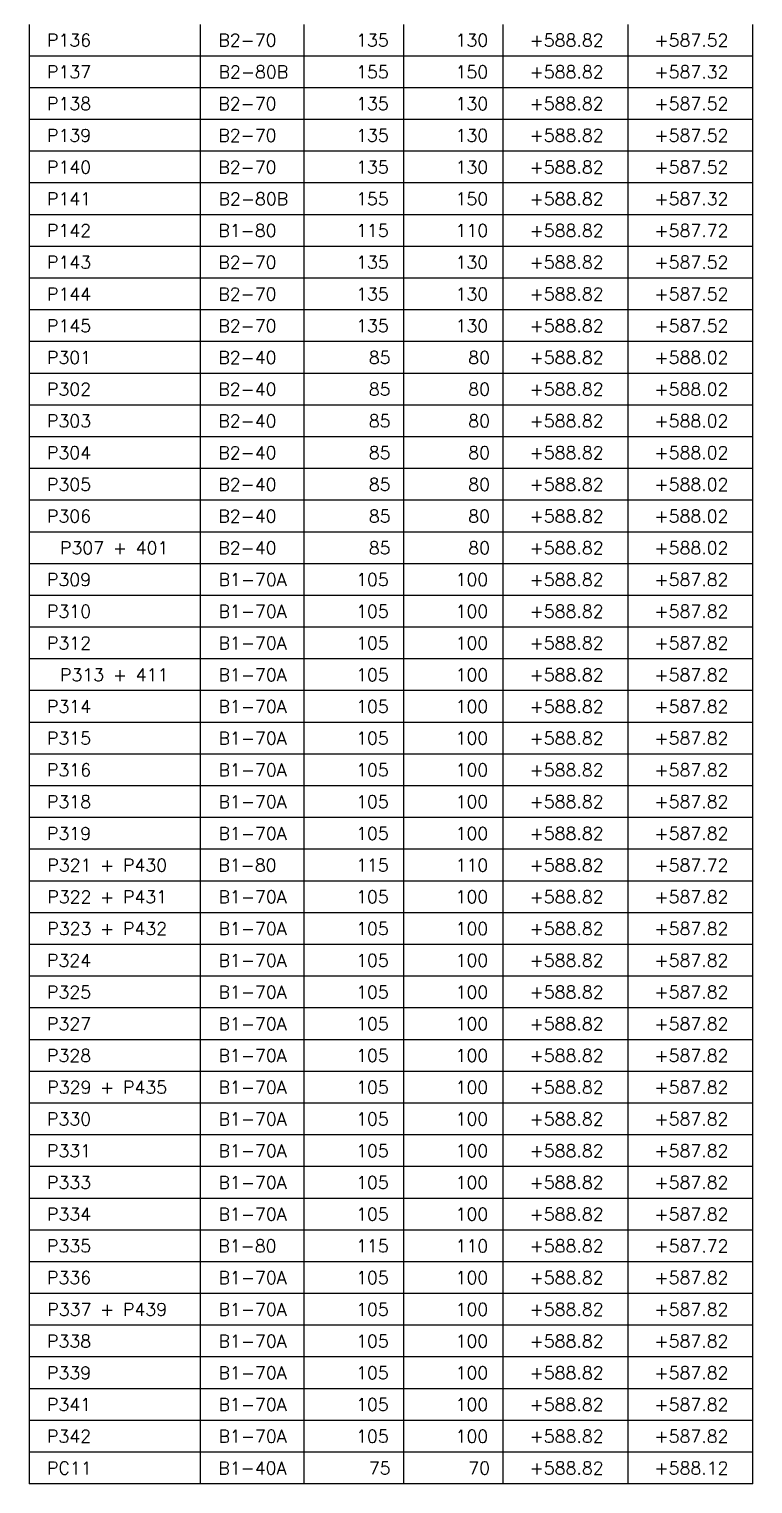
# Model space of a CAD drawing. Extents: x -9640 to 1528, y -572 to 5735.
# Drawn here: x -3200 to -2345, y 2207 to 3926 of the extents above; entities that cross this region are included whole.
import ezdxf

# ---------------------------------------------------------------- set-up
doc = ezdxf.new("R2010")
doc.units = 0
doc.header["$LTSCALE"] = 100
doc.header["$MEASUREMENT"] = 0
doc.layers.add('228', color=7, linetype='CONTINUOUS')
doc.layers.add('7', color=2, linetype='CONTINUOUS')
doc.styles.get("Standard").update_dxf_attribs({"font": 'ROMANS.SHX'})

msp = doc.modelspace()

# ---------------------------------------------------------------- linework, layer by layer
at = {"layer": '7', "color": 2}
for p, q in [((-3200.485771, 3931.879149), (-3200.485771, 3894.379149)), ((-2997.985771, 3894.379149), (-2997.985771, 3931.879149)), ((-2875.485771, 3894.379149), (-2875.485771, 3931.879149)), ((-2757.985771, 3894.379149), (-2757.985771, 3931.879149)), ((-2640.485771, 3894.379149), (-2640.485771, 3931.879149)), ((-2492.985771, 3894.379149), (-2492.985771, 3931.879149)), ((-2345.485771, 3894.379149), (-2345.485771, 3931.879149)), ((-2997.985771, 3894.379149), (-3200.485771, 3894.379149)), ((-3200.485771, 3894.379149), (-3200.485771, 3856.879149)), ((-2875.485771, 3894.379149), (-2997.985771, 3894.379149)), ((-2997.985771, 3856.879149), (-2997.985771, 3894.379149)), ((-2757.985771, 3894.379149), (-2875.485771, 3894.379149)), ((-2875.485771, 3856.879149), (-2875.485771, 3894.379149)), ((-2640.485771, 3894.379149), (-2757.985771, 3894.379149)), ((-2757.985771, 3856.879149), (-2757.985771, 3894.379149)), ((-2492.985771, 3894.379149), (-2640.485771, 3894.379149)), ((-2640.485771, 3856.879149), (-2640.485771, 3894.379149)), ((-2345.485771, 3894.379149), (-2492.985771, 3894.379149)), ((-2492.985771, 3856.879149), (-2492.985771, 3894.379149)), ((-2345.485771, 3856.879149), (-2345.485771, 3894.379149)), ((-2997.985771, 3856.879149), (-3200.485771, 3856.879149)), ((-3200.485771, 3856.879149), (-3200.485771, 3819.379149)), ((-2875.485771, 3856.879149), (-2997.985771, 3856.879149)), ((-2997.985771, 3819.379149), (-2997.985771, 3856.879149)), ((-2757.985771, 3856.879149), (-2875.485771, 3856.879149)), ((-2875.485771, 3819.379149), (-2875.485771, 3856.879149)), ((-2640.485771, 3856.879149), (-2757.985771, 3856.879149)), ((-2757.985771, 3819.379149), (-2757.985771, 3856.879149)), ((-2492.985771, 3856.879149), (-2640.485771, 3856.879149)), ((-2640.485771, 3819.379149), (-2640.485771, 3856.879149)), ((-2345.485771, 3856.879149), (-2492.985771, 3856.879149)), ((-2492.985771, 3819.379149), (-2492.985771, 3856.879149)), ((-2345.485771, 3819.379149), (-2345.485771, 3856.879149)), ((-2997.985771, 3819.379149), (-3200.485771, 3819.379149)), ((-3200.485771, 3819.379149), (-3200.485771, 3781.879149)), ((-2875.485771, 3819.379149), (-2997.985771, 3819.379149)), ((-2997.985771, 3781.879149), (-2997.985771, 3819.379149)), ((-2757.985771, 3819.379149), (-2875.485771, 3819.379149)), ((-2875.485771, 3781.879149), (-2875.485771, 3819.379149)), ((-2640.485771, 3819.379149), (-2757.985771, 3819.379149)), ((-2757.985771, 3781.879149), (-2757.985771, 3819.379149)), ((-2492.985771, 3819.379149), (-2640.485771, 3819.379149)), ((-2640.485771, 3781.879149), (-2640.485771, 3819.379149)), ((-2345.485771, 3819.379149), (-2492.985771, 3819.379149)), ((-2492.985771, 3781.879149), (-2492.985771, 3819.379149)), ((-2345.485771, 3781.879149), (-2345.485771, 3819.379149)), ((-2997.985771, 3781.879149), (-3200.485771, 3781.879149)), ((-3200.485771, 3781.879149), (-3200.485771, 3744.379149)), ((-2875.485771, 3781.879149), (-2997.985771, 3781.879149)), ((-2997.985771, 3744.379149), (-2997.985771, 3781.879149)), ((-2757.985771, 3781.879149), (-2875.485771, 3781.879149)), ((-2875.485771, 3744.379149), (-2875.485771, 3781.879149)), ((-2640.485771, 3781.879149), (-2757.985771, 3781.879149)), ((-2757.985771, 3744.379149), (-2757.985771, 3781.879149)), ((-2492.985771, 3781.879149), (-2640.485771, 3781.879149)), ((-2640.485771, 3744.379149), (-2640.485771, 3781.879149)), ((-2345.485771, 3781.879149), (-2492.985771, 3781.879149)), ((-2492.985771, 3744.379149), (-2492.985771, 3781.879149)), ((-2345.485771, 3744.379149), (-2345.485771, 3781.879149)), ((-2997.985771, 3744.379149), (-3200.485771, 3744.379149)), ((-3200.485771, 3744.379149), (-3200.485771, 3706.879149)), ((-2875.485771, 3744.379149), (-2997.985771, 3744.379149)), ((-2997.985771, 3706.879149), (-2997.985771, 3744.379149)), ((-2757.985771, 3744.379149), (-2875.485771, 3744.379149)), ((-2875.485771, 3706.879149), (-2875.485771, 3744.379149)), ((-2640.485771, 3744.379149), (-2757.985771, 3744.379149)), ((-2757.985771, 3706.879149), (-2757.985771, 3744.379149)), ((-2492.985771, 3744.379149), (-2640.485771, 3744.379149)), ((-2640.485771, 3706.879149), (-2640.485771, 3744.379149)), ((-2345.485771, 3744.379149), (-2492.985771, 3744.379149)), ((-2492.985771, 3706.879149), (-2492.985771, 3744.379149)), ((-2345.485771, 3706.879149), (-2345.485771, 3744.379149)), ((-2997.985771, 3706.879149), (-3200.485771, 3706.879149)), ((-3200.485771, 3706.879149), (-3200.485771, 3669.379149)), ((-2875.485771, 3706.879149), (-2997.985771, 3706.879149)), ((-2997.985771, 3669.379149), (-2997.985771, 3706.879149)), ((-2757.985771, 3706.879149), (-2875.485771, 3706.879149)), ((-2875.485771, 3669.379149), (-2875.485771, 3706.879149)), ((-2640.485771, 3706.879149), (-2757.985771, 3706.879149)), ((-2757.985771, 3669.379149), (-2757.985771, 3706.879149)), ((-2492.985771, 3706.879149), (-2640.485771, 3706.879149)), ((-2640.485771, 3669.379149), (-2640.485771, 3706.879149)), ((-2345.485771, 3706.879149), (-2492.985771, 3706.879149)), ((-2492.985771, 3669.379149), (-2492.985771, 3706.879149)), ((-2345.485771, 3669.379149), (-2345.485771, 3706.879149)), ((-2997.985771, 3669.379149), (-3200.485771, 3669.379149)), ((-3200.485771, 3669.379149), (-3200.485771, 3631.879149)), ((-2875.485771, 3669.379149), (-2997.985771, 3669.379149)), ((-2997.985771, 3631.879149), (-2997.985771, 3669.379149)), ((-2757.985771, 3669.379149), (-2875.485771, 3669.379149)), ((-2875.485771, 3631.879149), (-2875.485771, 3669.379149)), ((-2640.485771, 3669.379149), (-2757.985771, 3669.379149)), ((-2757.985771, 3631.879149), (-2757.985771, 3669.379149)), ((-2492.985771, 3669.379149), (-2640.485771, 3669.379149)), ((-2640.485771, 3631.879149), (-2640.485771, 3669.379149)), ((-2345.485771, 3669.379149), (-2492.985771, 3669.379149)), ((-2492.985771, 3631.879149), (-2492.985771, 3669.379149)), ((-2345.485771, 3631.879149), (-2345.485771, 3669.379149)), ((-2997.985771, 3631.879149), (-3200.485771, 3631.879149)), ((-3200.485771, 3631.879149), (-3200.485771, 3594.379149)), ((-2875.485771, 3631.879149), (-2997.985771, 3631.879149)), ((-2997.985771, 3594.379149), (-2997.985771, 3631.879149)), ((-2757.985771, 3631.879149), (-2875.485771, 3631.879149)), ((-2875.485771, 3594.379149), (-2875.485771, 3631.879149)), ((-2640.485771, 3631.879149), (-2757.985771, 3631.879149)), ((-2757.985771, 3594.379149), (-2757.985771, 3631.879149)), ((-2492.985771, 3631.879149), (-2640.485771, 3631.879149)), ((-2640.485771, 3594.379149), (-2640.485771, 3631.879149)), ((-2345.485771, 3631.879149), (-2492.985771, 3631.879149)), ((-2492.985771, 3594.379149), (-2492.985771, 3631.879149)), ((-2345.485771, 3594.379149), (-2345.485771, 3631.879149)), ((-2997.985771, 3594.379149), (-3200.485771, 3594.379149)), ((-3200.485771, 3594.379149), (-3200.485771, 3556.879149)), ((-2875.485771, 3594.379149), (-2997.985771, 3594.379149)), ((-2997.985771, 3556.879149), (-2997.985771, 3594.379149)), ((-2757.985771, 3594.379149), (-2875.485771, 3594.379149)), ((-2875.485771, 3556.879149), (-2875.485771, 3594.379149)), ((-2640.485771, 3594.379149), (-2757.985771, 3594.379149)), ((-2757.985771, 3556.879149), (-2757.985771, 3594.379149)), ((-2492.985771, 3594.379149), (-2640.485771, 3594.379149)), ((-2640.485771, 3556.879149), (-2640.485771, 3594.379149)), ((-2345.485771, 3594.379149), (-2492.985771, 3594.379149)), ((-2492.985771, 3556.879149), (-2492.985771, 3594.379149)), ((-2345.485771, 3556.879149), (-2345.485771, 3594.379149)), ((-2997.985771, 3556.879149), (-3200.485771, 3556.879149)), ((-3200.485771, 3556.879149), (-3200.485771, 3519.379149)), ((-2875.485771, 3556.879149), (-2997.985771, 3556.879149)), ((-2997.985771, 3519.379149), (-2997.985771, 3556.879149)), ((-2757.985771, 3556.879149), (-2875.485771, 3556.879149)), ((-2875.485771, 3519.379149), (-2875.485771, 3556.879149)), ((-2640.485771, 3556.879149), (-2757.985771, 3556.879149)), ((-2757.985771, 3519.379149), (-2757.985771, 3556.879149)), ((-2492.985771, 3556.879149), (-2640.485771, 3556.879149)), ((-2640.485771, 3519.379149), (-2640.485771, 3556.879149)), ((-2345.485771, 3556.879149), (-2492.985771, 3556.879149)), ((-2492.985771, 3519.379149), (-2492.985771, 3556.879149)), ((-2345.485771, 3519.379149), (-2345.485771, 3556.879149)), ((-2997.985771, 3519.379149), (-3200.485771, 3519.379149)), ((-3200.485771, 3519.379149), (-3200.485771, 3481.879149)), ((-2875.485771, 3519.379149), (-2997.985771, 3519.379149)), ((-2997.985771, 3481.879149), (-2997.985771, 3519.379149)), ((-2757.985771, 3519.379149), (-2875.485771, 3519.379149)), ((-2875.485771, 3481.879149), (-2875.485771, 3519.379149)), ((-2640.485771, 3519.379149), (-2757.985771, 3519.379149)), ((-2757.985771, 3481.879149), (-2757.985771, 3519.379149)), ((-2492.985771, 3519.379149), (-2640.485771, 3519.379149)), ((-2640.485771, 3481.879149), (-2640.485771, 3519.379149)), ((-2345.485771, 3519.379149), (-2492.985771, 3519.379149)), ((-2492.985771, 3481.879149), (-2492.985771, 3519.379149)), ((-2345.485771, 3481.879149), (-2345.485771, 3519.379149)), ((-2997.985771, 3481.879149), (-3200.485771, 3481.879149)), ((-3200.485771, 3481.879149), (-3200.485771, 3444.379149)), ((-2875.485771, 3481.879149), (-2997.985771, 3481.879149)), ((-2997.985771, 3444.379149), (-2997.985771, 3481.879149)), ((-2757.985771, 3481.879149), (-2875.485771, 3481.879149)), ((-2875.485771, 3444.379149), (-2875.485771, 3481.879149)), ((-2640.485771, 3481.879149), (-2757.985771, 3481.879149)), ((-2757.985771, 3444.379149), (-2757.985771, 3481.879149)), ((-2492.985771, 3481.879149), (-2640.485771, 3481.879149)), ((-2640.485771, 3444.379149), (-2640.485771, 3481.879149)), ((-2345.485771, 3481.879149), (-2492.985771, 3481.879149)), ((-2492.985771, 3444.379149), (-2492.985771, 3481.879149)), ((-2345.485771, 3444.379149), (-2345.485771, 3481.879149)), ((-2997.985771, 3444.379149), (-3200.485771, 3444.379149)), ((-3200.485771, 3444.379149), (-3200.485771, 3406.879149)), ((-2875.485771, 3444.379149), (-2997.985771, 3444.379149)), ((-2997.985771, 3406.879149), (-2997.985771, 3444.379149)), ((-2757.985771, 3444.379149), (-2875.485771, 3444.379149)), ((-2875.485771, 3406.879149), (-2875.485771, 3444.379149)), ((-2640.485771, 3444.379149), (-2757.985771, 3444.379149)), ((-2757.985771, 3406.879149), (-2757.985771, 3444.379149)), ((-2492.985771, 3444.379149), (-2640.485771, 3444.379149)), ((-2640.485771, 3406.879149), (-2640.485771, 3444.379149)), ((-2345.485771, 3444.379149), (-2492.985771, 3444.379149)), ((-2492.985771, 3406.879149), (-2492.985771, 3444.379149)), ((-2345.485771, 3406.879149), (-2345.485771, 3444.379149)), ((-2997.985771, 3406.879149), (-3200.485771, 3406.879149)), ((-3200.485771, 3406.879149), (-3200.485771, 3369.379149)), ((-2875.485771, 3406.879149), (-2997.985771, 3406.879149)), ((-2997.985771, 3369.379149), (-2997.985771, 3406.879149)), ((-2757.985771, 3406.879149), (-2875.485771, 3406.879149)), ((-2875.485771, 3369.379149), (-2875.485771, 3406.879149)), ((-2640.485771, 3406.879149), (-2757.985771, 3406.879149)), ((-2757.985771, 3369.379149), (-2757.985771, 3406.879149)), ((-2492.985771, 3406.879149), (-2640.485771, 3406.879149)), ((-2640.485771, 3369.379149), (-2640.485771, 3406.879149)), ((-2345.485771, 3406.879149), (-2492.985771, 3406.879149)), ((-2492.985771, 3369.379149), (-2492.985771, 3406.879149)), ((-2345.485771, 3369.379149), (-2345.485771, 3406.879149)), ((-2997.985771, 3369.379149), (-3200.485771, 3369.379149)), ((-3200.485771, 3369.379149), (-3200.485771, 3331.879149)), ((-2875.485771, 3369.379149), (-2997.985771, 3369.379149)), ((-2997.985771, 3331.879149), (-2997.985771, 3369.379149)), ((-2757.985771, 3369.379149), (-2875.485771, 3369.379149)), ((-2875.485771, 3331.879149), (-2875.485771, 3369.379149)), ((-2640.485771, 3369.379149), (-2757.985771, 3369.379149)), ((-2757.985771, 3331.879149), (-2757.985771, 3369.379149)), ((-2492.985771, 3369.379149), (-2640.485771, 3369.379149)), ((-2640.485771, 3331.879149), (-2640.485771, 3369.379149)), ((-2345.485771, 3369.379149), (-2492.985771, 3369.379149)), ((-2492.985771, 3331.879149), (-2492.985771, 3369.379149)), ((-2345.485771, 3331.879149), (-2345.485771, 3369.379149)), ((-2997.985771, 3331.879149), (-3200.485771, 3331.879149)), ((-3200.485771, 3331.879149), (-3200.485771, 3294.379149)), ((-2875.485771, 3331.879149), (-2997.985771, 3331.879149)), ((-2997.985771, 3294.379149), (-2997.985771, 3331.879149)), ((-2757.985771, 3331.879149), (-2875.485771, 3331.879149)), ((-2875.485771, 3294.379149), (-2875.485771, 3331.879149)), ((-2640.485771, 3331.879149), (-2757.985771, 3331.879149)), ((-2757.985771, 3294.379149), (-2757.985771, 3331.879149)), ((-2492.985771, 3331.879149), (-2640.485771, 3331.879149)), ((-2640.485771, 3294.379149), (-2640.485771, 3331.879149)), ((-2345.485771, 3331.879149), (-2492.985771, 3331.879149)), ((-2492.985771, 3294.379149), (-2492.985771, 3331.879149)), ((-2345.485771, 3294.379149), (-2345.485771, 3331.879149)), ((-2997.985771, 3294.379149), (-3200.485771, 3294.379149)), ((-3200.485771, 3294.379149), (-3200.485771, 3256.879149)), ((-2875.485771, 3294.379149), (-2997.985771, 3294.379149)), ((-2997.985771, 3256.879149), (-2997.985771, 3294.379149)), ((-2757.985771, 3294.379149), (-2875.485771, 3294.379149)), ((-2875.485771, 3256.879149), (-2875.485771, 3294.379149)), ((-2640.485771, 3294.379149), (-2757.985771, 3294.379149)), ((-2757.985771, 3256.879149), (-2757.985771, 3294.379149)), ((-2492.985771, 3294.379149), (-2640.485771, 3294.379149)), ((-2640.485771, 3256.879149), (-2640.485771, 3294.379149)), ((-2345.485771, 3294.379149), (-2492.985771, 3294.379149)), ((-2492.985771, 3256.879149), (-2492.985771, 3294.379149)), ((-2345.485771, 3256.879149), (-2345.485771, 3294.379149)), ((-2997.985771, 3256.879149), (-3200.485771, 3256.879149)), ((-3200.485771, 3256.879149), (-3200.485771, 3219.379149)), ((-2875.485771, 3256.879149), (-2997.985771, 3256.879149)), ((-2997.985771, 3219.379149), (-2997.985771, 3256.879149)), ((-2757.985771, 3256.879149), (-2875.485771, 3256.879149)), ((-2875.485771, 3219.379149), (-2875.485771, 3256.879149)), ((-2640.485771, 3256.879149), (-2757.985771, 3256.879149)), ((-2757.985771, 3219.379149), (-2757.985771, 3256.879149)), ((-2492.985771, 3256.879149), (-2640.485771, 3256.879149)), ((-2640.485771, 3219.379149), (-2640.485771, 3256.879149)), ((-2345.485771, 3256.879149), (-2492.985771, 3256.879149)), ((-2492.985771, 3219.379149), (-2492.985771, 3256.879149)), ((-2345.485771, 3219.379149), (-2345.485771, 3256.879149)), ((-2997.985771, 3219.379149), (-3200.485771, 3219.379149)), ((-3200.485771, 3219.379149), (-3200.485771, 3181.879149)), ((-2875.485771, 3219.379149), (-2997.985771, 3219.379149)), ((-2997.985771, 3181.879149), (-2997.985771, 3219.379149)), ((-2757.985771, 3219.379149), (-2875.485771, 3219.379149)), ((-2875.485771, 3181.879149), (-2875.485771, 3219.379149)), ((-2640.485771, 3219.379149), (-2757.985771, 3219.379149)), ((-2757.985771, 3181.879149), (-2757.985771, 3219.379149)), ((-2492.985771, 3219.379149), (-2640.485771, 3219.379149)), ((-2640.485771, 3181.879149), (-2640.485771, 3219.379149)), ((-2345.485771, 3219.379149), (-2492.985771, 3219.379149)), ((-2492.985771, 3181.879149), (-2492.985771, 3219.379149)), ((-2345.485771, 3181.879149), (-2345.485771, 3219.379149)), ((-2997.985771, 3181.879149), (-3200.485771, 3181.879149)), ((-3200.485771, 3181.879149), (-3200.485771, 3144.379149)), ((-2875.485771, 3181.879149), (-2997.985771, 3181.879149)), ((-2997.985771, 3144.379149), (-2997.985771, 3181.879149)), ((-2757.985771, 3181.879149), (-2875.485771, 3181.879149)), ((-2875.485771, 3144.379149), (-2875.485771, 3181.879149)), ((-2640.485771, 3181.879149), (-2757.985771, 3181.879149)), ((-2757.985771, 3144.379149), (-2757.985771, 3181.879149)), ((-2492.985771, 3181.879149), (-2640.485771, 3181.879149)), ((-2640.485771, 3144.379149), (-2640.485771, 3181.879149)), ((-2345.485771, 3181.879149), (-2492.985771, 3181.879149)), ((-2492.985771, 3144.379149), (-2492.985771, 3181.879149)), ((-2345.485771, 3144.379149), (-2345.485771, 3181.879149)), ((-2997.985771, 3144.379149), (-3200.485771, 3144.379149)), ((-3200.485771, 3144.379149), (-3200.485771, 3106.879149)), ((-2875.485771, 3144.379149), (-2997.985771, 3144.379149)), ((-2997.985771, 3106.879149), (-2997.985771, 3144.379149)), ((-2757.985771, 3144.379149), (-2875.485771, 3144.379149)), ((-2875.485771, 3106.879149), (-2875.485771, 3144.379149)), ((-2640.485771, 3144.379149), (-2757.985771, 3144.379149)), ((-2757.985771, 3106.879149), (-2757.985771, 3144.379149)), ((-2492.985771, 3144.379149), (-2640.485771, 3144.379149)), ((-2640.485771, 3106.879149), (-2640.485771, 3144.379149)), ((-2345.485771, 3144.379149), (-2492.985771, 3144.379149)), ((-2492.985771, 3106.879149), (-2492.985771, 3144.379149)), ((-2345.485771, 3106.879149), (-2345.485771, 3144.379149)), ((-2997.985771, 3106.879149), (-3200.485771, 3106.879149)), ((-3200.485771, 3106.879149), (-3200.485771, 3069.379149)), ((-2875.485771, 3106.879149), (-2997.985771, 3106.879149)), ((-2997.985771, 3069.379149), (-2997.985771, 3106.879149)), ((-2757.985771, 3106.879149), (-2875.485771, 3106.879149)), ((-2875.485771, 3069.379149), (-2875.485771, 3106.879149)), ((-2640.485771, 3106.879149), (-2757.985771, 3106.879149)), ((-2757.985771, 3069.379149), (-2757.985771, 3106.879149)), ((-2492.985771, 3106.879149), (-2640.485771, 3106.879149)), ((-2640.485771, 3069.379149), (-2640.485771, 3106.879149)), ((-2345.485771, 3106.879149), (-2492.985771, 3106.879149)), ((-2492.985771, 3069.379149), (-2492.985771, 3106.879149)), ((-2345.485771, 3069.379149), (-2345.485771, 3106.879149)), ((-2997.985771, 3069.379149), (-3200.485771, 3069.379149)), ((-3200.485771, 3069.379149), (-3200.485771, 3031.879149)), ((-2875.485771, 3069.379149), (-2997.985771, 3069.379149)), ((-2997.985771, 3031.879149), (-2997.985771, 3069.379149)), ((-2757.985771, 3069.379149), (-2875.485771, 3069.379149)), ((-2875.485771, 3031.879149), (-2875.485771, 3069.379149)), ((-2640.485771, 3069.379149), (-2757.985771, 3069.379149)), ((-2757.985771, 3031.879149), (-2757.985771, 3069.379149)), ((-2492.985771, 3069.379149), (-2640.485771, 3069.379149)), ((-2640.485771, 3031.879149), (-2640.485771, 3069.379149)), ((-2345.485771, 3069.379149), (-2492.985771, 3069.379149)), ((-2492.985771, 3031.879149), (-2492.985771, 3069.379149)), ((-2345.485771, 3031.879149), (-2345.485771, 3069.379149)), ((-2997.985771, 3031.879149), (-3200.485771, 3031.879149)), ((-3200.485771, 3031.879149), (-3200.485771, 2994.379149)), ((-2875.485771, 3031.879149), (-2997.985771, 3031.879149)), ((-2997.985771, 2994.379149), (-2997.985771, 3031.879149)), ((-2757.985771, 3031.879149), (-2875.485771, 3031.879149)), ((-2875.485771, 2994.379149), (-2875.485771, 3031.879149)), ((-2640.485771, 3031.879149), (-2757.985771, 3031.879149)), ((-2757.985771, 2994.379149), (-2757.985771, 3031.879149)), ((-2492.985771, 3031.879149), (-2640.485771, 3031.879149)), ((-2640.485771, 2994.379149), (-2640.485771, 3031.879149)), ((-2345.485771, 3031.879149), (-2492.985771, 3031.879149)), ((-2492.985771, 2994.379149), (-2492.985771, 3031.879149)), ((-2345.485771, 2994.379149), (-2345.485771, 3031.879149)), ((-2997.985771, 2994.379149), (-3200.485771, 2994.379149)), ((-3200.485771, 2994.379149), (-3200.485771, 2956.879149)), ((-2875.485771, 2994.379149), (-2997.985771, 2994.379149)), ((-2997.985771, 2956.879149), (-2997.985771, 2994.379149)), ((-2757.985771, 2994.379149), (-2875.485771, 2994.379149)), ((-2875.485771, 2956.879149), (-2875.485771, 2994.379149)), ((-2640.485771, 2994.379149), (-2757.985771, 2994.379149)), ((-2757.985771, 2956.879149), (-2757.985771, 2994.379149)), ((-2492.985771, 2994.379149), (-2640.485771, 2994.379149)), ((-2640.485771, 2956.879149), (-2640.485771, 2994.379149)), ((-2345.485771, 2994.379149), (-2492.985771, 2994.379149)), ((-2492.985771, 2956.879149), (-2492.985771, 2994.379149)), ((-2345.485771, 2956.879149), (-2345.485771, 2994.379149)), ((-2997.985771, 2956.879149), (-3200.485771, 2956.879149)), ((-3200.485771, 2956.879149), (-3200.485771, 2919.379149)), ((-2875.485771, 2956.879149), (-2997.985771, 2956.879149)), ((-2997.985771, 2919.379149), (-2997.985771, 2956.879149)), ((-2757.985771, 2956.879149), (-2875.485771, 2956.879149)), ((-2875.485771, 2919.379149), (-2875.485771, 2956.879149)), ((-2640.485771, 2956.879149), (-2757.985771, 2956.879149)), ((-2757.985771, 2919.379149), (-2757.985771, 2956.879149)), ((-2492.985771, 2956.879149), (-2640.485771, 2956.879149)), ((-2640.485771, 2919.379149), (-2640.485771, 2956.879149)), ((-2345.485771, 2956.879149), (-2492.985771, 2956.879149)), ((-2492.985771, 2919.379149), (-2492.985771, 2956.879149)), ((-2345.485771, 2919.379149), (-2345.485771, 2956.879149)), ((-2997.985771, 2919.379149), (-3200.485771, 2919.379149)), ((-3200.485771, 2919.379149), (-3200.485771, 2881.879149)), ((-2875.485771, 2919.379149), (-2997.985771, 2919.379149)), ((-2997.985771, 2881.879149), (-2997.985771, 2919.379149)), ((-2757.985771, 2919.379149), (-2875.485771, 2919.379149)), ((-2875.485771, 2881.879149), (-2875.485771, 2919.379149)), ((-2640.485771, 2919.379149), (-2757.985771, 2919.379149)), ((-2757.985771, 2881.879149), (-2757.985771, 2919.379149)), ((-2492.985771, 2919.379149), (-2640.485771, 2919.379149)), ((-2640.485771, 2881.879149), (-2640.485771, 2919.379149)), ((-2345.485771, 2919.379149), (-2492.985771, 2919.379149)), ((-2492.985771, 2881.879149), (-2492.985771, 2919.379149)), ((-2345.485771, 2881.879149), (-2345.485771, 2919.379149)), ((-2997.985771, 2881.879149), (-3200.485771, 2881.879149)), ((-3200.485771, 2881.879149), (-3200.485771, 2844.379149)), ((-2875.485771, 2881.879149), (-2997.985771, 2881.879149)), ((-2997.985771, 2844.379149), (-2997.985771, 2881.879149)), ((-2757.985771, 2881.879149), (-2875.485771, 2881.879149)), ((-2875.485771, 2844.379149), (-2875.485771, 2881.879149)), ((-2640.485771, 2881.879149), (-2757.985771, 2881.879149)), ((-2757.985771, 2844.379149), (-2757.985771, 2881.879149)), ((-2492.985771, 2881.879149), (-2640.485771, 2881.879149)), ((-2640.485771, 2844.379149), (-2640.485771, 2881.879149)), ((-2345.485771, 2881.879149), (-2492.985771, 2881.879149)), ((-2492.985771, 2844.379149), (-2492.985771, 2881.879149)), ((-2345.485771, 2844.379149), (-2345.485771, 2881.879149)), ((-2997.985771, 2844.379149), (-3200.485771, 2844.379149)), ((-3200.485771, 2844.379149), (-3200.485771, 2806.879149)), ((-2875.485771, 2844.379149), (-2997.985771, 2844.379149)), ((-2997.985771, 2806.879149), (-2997.985771, 2844.379149)), ((-2757.985771, 2844.379149), (-2875.485771, 2844.379149)), ((-2875.485771, 2806.879149), (-2875.485771, 2844.379149)), ((-2640.485771, 2844.379149), (-2757.985771, 2844.379149)), ((-2757.985771, 2806.879149), (-2757.985771, 2844.379149)), ((-2492.985771, 2844.379149), (-2640.485771, 2844.379149)), ((-2640.485771, 2806.879149), (-2640.485771, 2844.379149)), ((-2345.485771, 2844.379149), (-2492.985771, 2844.379149)), ((-2492.985771, 2806.879149), (-2492.985771, 2844.379149)), ((-2345.485771, 2806.879149), (-2345.485771, 2844.379149)), ((-2997.985771, 2806.879149), (-3200.485771, 2806.879149)), ((-3200.485771, 2806.879149), (-3200.485771, 2769.379149)), ((-2875.485771, 2806.879149), (-2997.985771, 2806.879149)), ((-2997.985771, 2769.379149), (-2997.985771, 2806.879149)), ((-2757.985771, 2806.879149), (-2875.485771, 2806.879149)), ((-2875.485771, 2769.379149), (-2875.485771, 2806.879149)), ((-2640.485771, 2806.879149), (-2757.985771, 2806.879149)), ((-2757.985771, 2769.379149), (-2757.985771, 2806.879149)), ((-2492.985771, 2806.879149), (-2640.485771, 2806.879149)), ((-2640.485771, 2769.379149), (-2640.485771, 2806.879149)), ((-2345.485771, 2806.879149), (-2492.985771, 2806.879149)), ((-2492.985771, 2769.379149), (-2492.985771, 2806.879149)), ((-2345.485771, 2769.379149), (-2345.485771, 2806.879149)), ((-2997.985771, 2769.379149), (-3200.485771, 2769.379149)), ((-3200.485771, 2769.379149), (-3200.485771, 2731.879149)), ((-2875.485771, 2769.379149), (-2997.985771, 2769.379149)), ((-2997.985771, 2731.879149), (-2997.985771, 2769.379149)), ((-2757.985771, 2769.379149), (-2875.485771, 2769.379149)), ((-2875.485771, 2731.879149), (-2875.485771, 2769.379149)), ((-2640.485771, 2769.379149), (-2757.985771, 2769.379149)), ((-2757.985771, 2731.879149), (-2757.985771, 2769.379149)), ((-2492.985771, 2769.379149), (-2640.485771, 2769.379149)), ((-2640.485771, 2731.879149), (-2640.485771, 2769.379149)), ((-2345.485771, 2769.379149), (-2492.985771, 2769.379149)), ((-2492.985771, 2731.879149), (-2492.985771, 2769.379149)), ((-2345.485771, 2731.879149), (-2345.485771, 2769.379149)), ((-2997.985771, 2731.879149), (-3200.485771, 2731.879149)), ((-3200.485771, 2731.879149), (-3200.485771, 2694.379149)), ((-2875.485771, 2731.879149), (-2997.985771, 2731.879149)), ((-2997.985771, 2694.379149), (-2997.985771, 2731.879149)), ((-2757.985771, 2731.879149), (-2875.485771, 2731.879149)), ((-2875.485771, 2694.379149), (-2875.485771, 2731.879149)), ((-2640.485771, 2731.879149), (-2757.985771, 2731.879149)), ((-2757.985771, 2694.379149), (-2757.985771, 2731.879149)), ((-2492.985771, 2731.879149), (-2640.485771, 2731.879149)), ((-2640.485771, 2694.379149), (-2640.485771, 2731.879149)), ((-2345.485771, 2731.879149), (-2492.985771, 2731.879149)), ((-2492.985771, 2694.379149), (-2492.985771, 2731.879149)), ((-2345.485771, 2694.379149), (-2345.485771, 2731.879149)), ((-2997.985771, 2694.379149), (-3200.485771, 2694.379149)), ((-3200.485771, 2694.379149), (-3200.485771, 2656.879149)), ((-2875.485771, 2694.379149), (-2997.985771, 2694.379149)), ((-2997.985771, 2656.879149), (-2997.985771, 2694.379149)), ((-2757.985771, 2694.379149), (-2875.485771, 2694.379149)), ((-2875.485771, 2656.879149), (-2875.485771, 2694.379149)), ((-2640.485771, 2694.379149), (-2757.985771, 2694.379149)), ((-2757.985771, 2656.879149), (-2757.985771, 2694.379149)), ((-2492.985771, 2694.379149), (-2640.485771, 2694.379149)), ((-2640.485771, 2656.879149), (-2640.485771, 2694.379149)), ((-2345.485771, 2694.379149), (-2492.985771, 2694.379149)), ((-2492.985771, 2656.879149), (-2492.985771, 2694.379149)), ((-2345.485771, 2656.879149), (-2345.485771, 2694.379149)), ((-2997.985771, 2656.879149), (-3200.485771, 2656.879149)), ((-3200.485771, 2656.879149), (-3200.485771, 2619.379149)), ((-2875.485771, 2656.879149), (-2997.985771, 2656.879149)), ((-2997.985771, 2619.379149), (-2997.985771, 2656.879149)), ((-2757.985771, 2656.879149), (-2875.485771, 2656.879149)), ((-2875.485771, 2619.379149), (-2875.485771, 2656.879149)), ((-2640.485771, 2656.879149), (-2757.985771, 2656.879149)), ((-2757.985771, 2619.379149), (-2757.985771, 2656.879149)), ((-2492.985771, 2656.879149), (-2640.485771, 2656.879149)), ((-2640.485771, 2619.379149), (-2640.485771, 2656.879149)), ((-2345.485771, 2656.879149), (-2492.985771, 2656.879149)), ((-2492.985771, 2619.379149), (-2492.985771, 2656.879149)), ((-2345.485771, 2619.379149), (-2345.485771, 2656.879149)), ((-2997.985771, 2619.379149), (-3200.485771, 2619.379149)), ((-3200.485771, 2619.379149), (-3200.485771, 2581.879149)), ((-2875.485771, 2619.379149), (-2997.985771, 2619.379149)), ((-2997.985771, 2581.879149), (-2997.985771, 2619.379149)), ((-2757.985771, 2619.379149), (-2875.485771, 2619.379149)), ((-2875.485771, 2581.879149), (-2875.485771, 2619.379149)), ((-2640.485771, 2619.379149), (-2757.985771, 2619.379149)), ((-2757.985771, 2581.879149), (-2757.985771, 2619.379149)), ((-2492.985771, 2619.379149), (-2640.485771, 2619.379149)), ((-2640.485771, 2581.879149), (-2640.485771, 2619.379149)), ((-2345.485771, 2619.379149), (-2492.985771, 2619.379149)), ((-2492.985771, 2581.879149), (-2492.985771, 2619.379149)), ((-2345.485771, 2581.879149), (-2345.485771, 2619.379149)), ((-2997.985771, 2581.879149), (-3200.485771, 2581.879149)), ((-3200.485771, 2581.879149), (-3200.485771, 2544.379149)), ((-2875.485771, 2581.879149), (-2997.985771, 2581.879149)), ((-2997.985771, 2544.379149), (-2997.985771, 2581.879149)), ((-2757.985771, 2581.879149), (-2875.485771, 2581.879149)), ((-2875.485771, 2544.379149), (-2875.485771, 2581.879149)), ((-2640.485771, 2581.879149), (-2757.985771, 2581.879149)), ((-2757.985771, 2544.379149), (-2757.985771, 2581.879149)), ((-2492.985771, 2581.879149), (-2640.485771, 2581.879149)), ((-2640.485771, 2544.379149), (-2640.485771, 2581.879149)), ((-2345.485771, 2581.879149), (-2492.985771, 2581.879149)), ((-2492.985771, 2544.379149), (-2492.985771, 2581.879149)), ((-2345.485771, 2544.379149), (-2345.485771, 2581.879149)), ((-2997.985771, 2544.379149), (-3200.485771, 2544.379149)), ((-3200.485771, 2544.379149), (-3200.485771, 2506.879149)), ((-2875.485771, 2544.379149), (-2997.985771, 2544.379149)), ((-2997.985771, 2506.879149), (-2997.985771, 2544.379149)), ((-2757.985771, 2544.379149), (-2875.485771, 2544.379149)), ((-2875.485771, 2506.879149), (-2875.485771, 2544.379149)), ((-2640.485771, 2544.379149), (-2757.985771, 2544.379149)), ((-2757.985771, 2506.879149), (-2757.985771, 2544.379149)), ((-2492.985771, 2544.379149), (-2640.485771, 2544.379149)), ((-2640.485771, 2506.879149), (-2640.485771, 2544.379149)), ((-2345.485771, 2544.379149), (-2492.985771, 2544.379149)), ((-2492.985771, 2506.879149), (-2492.985771, 2544.379149)), ((-2345.485771, 2506.879149), (-2345.485771, 2544.379149)), ((-2997.985771, 2506.879149), (-3200.485771, 2506.879149)), ((-3200.485771, 2506.879149), (-3200.485771, 2469.379149)), ((-2875.485771, 2506.879149), (-2997.985771, 2506.879149)), ((-2997.985771, 2469.379149), (-2997.985771, 2506.879149)), ((-2757.985771, 2506.879149), (-2875.485771, 2506.879149)), ((-2875.485771, 2469.379149), (-2875.485771, 2506.879149)), ((-2640.485771, 2506.879149), (-2757.985771, 2506.879149)), ((-2757.985771, 2469.379149), (-2757.985771, 2506.879149)), ((-2492.985771, 2506.879149), (-2640.485771, 2506.879149)), ((-2640.485771, 2469.379149), (-2640.485771, 2506.879149)), ((-2345.485771, 2506.879149), (-2492.985771, 2506.879149)), ((-2492.985771, 2469.379149), (-2492.985771, 2506.879149)), ((-2345.485771, 2469.379149), (-2345.485771, 2506.879149)), ((-2997.985771, 2469.379149), (-3200.485771, 2469.379149)), ((-3200.485771, 2469.379149), (-3200.485771, 2431.879149)), ((-2875.485771, 2469.379149), (-2997.985771, 2469.379149)), ((-2997.985771, 2431.879149), (-2997.985771, 2469.379149)), ((-2757.985771, 2469.379149), (-2875.485771, 2469.379149)), ((-2875.485771, 2431.879149), (-2875.485771, 2469.379149)), ((-2640.485771, 2469.379149), (-2757.985771, 2469.379149)), ((-2757.985771, 2431.879149), (-2757.985771, 2469.379149)), ((-2492.985771, 2469.379149), (-2640.485771, 2469.379149)), ((-2640.485771, 2431.879149), (-2640.485771, 2469.379149)), ((-2345.485771, 2469.379149), (-2492.985771, 2469.379149)), ((-2492.985771, 2431.879149), (-2492.985771, 2469.379149)), ((-2345.485771, 2431.879149), (-2345.485771, 2469.379149)), ((-2997.985771, 2431.879149), (-3200.485771, 2431.879149)), ((-3200.485771, 2431.879149), (-3200.485771, 2394.379149)), ((-2875.485771, 2431.879149), (-2997.985771, 2431.879149)), ((-2997.985771, 2394.379149), (-2997.985771, 2431.879149)), ((-2757.985771, 2431.879149), (-2875.485771, 2431.879149)), ((-2875.485771, 2394.379149), (-2875.485771, 2431.879149)), ((-2640.485771, 2431.879149), (-2757.985771, 2431.879149)), ((-2757.985771, 2394.379149), (-2757.985771, 2431.879149)), ((-2492.985771, 2431.879149), (-2640.485771, 2431.879149)), ((-2640.485771, 2394.379149), (-2640.485771, 2431.879149)), ((-2345.485771, 2431.879149), (-2492.985771, 2431.879149)), ((-2492.985771, 2394.379149), (-2492.985771, 2431.879149)), ((-2345.485771, 2394.379149), (-2345.485771, 2431.879149)), ((-2997.985771, 2394.379149), (-3200.485771, 2394.379149)), ((-3200.485771, 2394.379149), (-3200.485771, 2356.879149)), ((-2875.485771, 2394.379149), (-2997.985771, 2394.379149)), ((-2997.985771, 2356.879149), (-2997.985771, 2394.379149)), ((-2757.985771, 2394.379149), (-2875.485771, 2394.379149)), ((-2875.485771, 2356.879149), (-2875.485771, 2394.379149)), ((-2640.485771, 2394.379149), (-2757.985771, 2394.379149)), ((-2757.985771, 2356.879149), (-2757.985771, 2394.379149)), ((-2492.985771, 2394.379149), (-2640.485771, 2394.379149)), ((-2640.485771, 2356.879149), (-2640.485771, 2394.379149)), ((-2345.485771, 2394.379149), (-2492.985771, 2394.379149)), ((-2492.985771, 2356.879149), (-2492.985771, 2394.379149)), ((-2345.485771, 2356.879149), (-2345.485771, 2394.379149)), ((-2997.985771, 2356.879149), (-3200.485771, 2356.879149)), ((-3200.485771, 2356.879149), (-3200.485771, 2319.379149)), ((-2875.485771, 2356.879149), (-2997.985771, 2356.879149)), ((-2997.985771, 2319.379149), (-2997.985771, 2356.879149)), ((-2757.985771, 2356.879149), (-2875.485771, 2356.879149)), ((-2875.485771, 2319.379149), (-2875.485771, 2356.879149)), ((-2640.485771, 2356.879149), (-2757.985771, 2356.879149)), ((-2757.985771, 2319.379149), (-2757.985771, 2356.879149)), ((-2492.985771, 2356.879149), (-2640.485771, 2356.879149)), ((-2640.485771, 2319.379149), (-2640.485771, 2356.879149)), ((-2345.485771, 2356.879149), (-2492.985771, 2356.879149)), ((-2492.985771, 2319.379149), (-2492.985771, 2356.879149)), ((-2345.485771, 2319.379149), (-2345.485771, 2356.879149)), ((-2997.985771, 2319.379149), (-3200.485771, 2319.379149)), ((-3200.485771, 2319.379149), (-3200.485771, 2281.879149)), ((-2875.485771, 2319.379149), (-2997.985771, 2319.379149)), ((-2997.985771, 2281.879149), (-2997.985771, 2319.379149)), ((-2757.985771, 2319.379149), (-2875.485771, 2319.379149)), ((-2875.485771, 2281.879149), (-2875.485771, 2319.379149)), ((-2640.485771, 2319.379149), (-2757.985771, 2319.379149)), ((-2757.985771, 2281.879149), (-2757.985771, 2319.379149)), ((-2492.985771, 2319.379149), (-2640.485771, 2319.379149)), ((-2640.485771, 2281.879149), (-2640.485771, 2319.379149)), ((-2345.485771, 2319.379149), (-2492.985771, 2319.379149)), ((-2492.985771, 2281.879149), (-2492.985771, 2319.379149)), ((-2345.485771, 2281.879149), (-2345.485771, 2319.379149)), ((-2997.985771, 2281.879149), (-3200.485771, 2281.879149)), ((-3200.485771, 2281.879149), (-3200.485771, 2244.379149)), ((-2875.485771, 2281.879149), (-2997.985771, 2281.879149)), ((-2997.985771, 2244.379149), (-2997.985771, 2281.879149)), ((-2757.985771, 2281.879149), (-2875.485771, 2281.879149)), ((-2875.485771, 2244.379149), (-2875.485771, 2281.879149)), ((-2640.485771, 2281.879149), (-2757.985771, 2281.879149)), ((-2757.985771, 2244.379149), (-2757.985771, 2281.879149)), ((-2492.985771, 2281.879149), (-2640.485771, 2281.879149)), ((-2640.485771, 2244.379149), (-2640.485771, 2281.879149)), ((-2345.485771, 2281.879149), (-2492.985771, 2281.879149)), ((-2492.985771, 2244.379149), (-2492.985771, 2281.879149)), ((-2345.485771, 2244.379149), (-2345.485771, 2281.879149)), ((-2997.985771, 2244.379149), (-3200.485771, 2244.379149)), ((-3200.485771, 2244.379149), (-3200.485771, 2206.879149)), ((-2875.485771, 2244.379149), (-2997.985771, 2244.379149)), ((-2997.985771, 2206.879149), (-2997.985771, 2244.379149)), ((-2757.985771, 2244.379149), (-2875.485771, 2244.379149)), ((-2875.485771, 2206.879149), (-2875.485771, 2244.379149)), ((-2640.485771, 2244.379149), (-2757.985771, 2244.379149)), ((-2757.985771, 2206.879149), (-2757.985771, 2244.379149)), ((-2492.985771, 2244.379149), (-2640.485771, 2244.379149)), ((-2640.485771, 2206.879149), (-2640.485771, 2244.379149)), ((-2345.485771, 2244.379149), (-2492.985771, 2244.379149)), ((-2492.985771, 2206.879149), (-2492.985771, 2244.379149)), ((-2345.485771, 2206.879149), (-2345.485771, 2244.379149)), ((-2997.985771, 2206.879149), (-3200.485771, 2206.879149)), ((-2875.485771, 2206.879149), (-2997.985771, 2206.879149)), ((-2757.985771, 2206.879149), (-2875.485771, 2206.879149)), ((-2640.485771, 2206.879149), (-2757.985771, 2206.879149)), ((-2492.985771, 2206.879149), (-2640.485771, 2206.879149)), ((-2345.485771, 2206.879149), (-2492.985771, 2206.879149))]:
    msp.add_line(p, q, dxfattribs=at)

# ---------------------------------------------------------------- texts
at = {"layer": '228', "color": 7}
for s, p in [(' P136', (-3189.597388, 3905.629149)), ('B2-70', (-2976.986778, 3905.629149)), ('135', (-2814.235771, 3905.629149)), ('130', (-2696.735771, 3905.629149)), ('+588.82', (-2609.235771, 3905.629149)), ('+587.52', (-2461.735771, 3905.629149)), (' P137', (-3189.597388, 3868.129149)), ('B2-80B', (-2976.735771, 3868.129149)), ('155', (-2814.235771, 3868.129149)), ('150', (-2696.735771, 3868.129149)), ('+588.82', (-2609.235771, 3868.129149)), ('+587.32', (-2461.735771, 3868.129149)), (' P138', (-3189.597388, 3830.629149)), ('B2-70', (-2976.986778, 3830.629149)), ('135', (-2814.235771, 3830.629149)), ('130', (-2696.735771, 3830.629149)), ('+588.82', (-2609.235771, 3830.629149)), ('+587.52', (-2461.735771, 3830.629149)), (' P139', (-3189.597388, 3793.129149)), ('B2-70', (-2976.986778, 3793.129149)), ('135', (-2814.235771, 3793.129149)), ('130', (-2696.735771, 3793.129149)), ('+588.82', (-2609.235771, 3793.129149)), ('+587.52', (-2461.735771, 3793.129149)), (' P140', (-3189.597388, 3755.629149)), ('B2-70', (-2976.986778, 3755.629149)), ('135', (-2814.235771, 3755.629149)), ('130', (-2696.735771, 3755.629149)), ('+588.82', (-2609.235771, 3755.629149)), ('+587.52', (-2461.735771, 3755.629149)), (' P141', (-3189.597388, 3718.129149)), ('B2-80B', (-2976.735771, 3718.129149)), ('155', (-2814.235771, 3718.129149)), ('150', (-2696.735771, 3718.129149)), ('+588.82', (-2609.235771, 3718.129149)), ('+587.32', (-2461.735771, 3718.129149)), (' P142', (-3189.597388, 3680.629149)), ('B1-80', (-2976.986778, 3680.629149)), ('115', (-2814.235771, 3680.629149)), ('110', (-2696.735771, 3680.629149)), ('+588.82', (-2609.235771, 3680.629149)), ('+587.72', (-2461.735771, 3680.629149)), (' P143', (-3189.597388, 3643.129149)), ('B2-70', (-2976.986778, 3643.129149)), ('135', (-2814.235771, 3643.129149)), ('130', (-2696.735771, 3643.129149)), ('+588.82', (-2609.235771, 3643.129149)), ('+587.52', (-2461.735771, 3643.129149)), (' P144', (-3189.597388, 3605.629149)), ('B2-70', (-2976.986778, 3605.629149)), ('135', (-2814.235771, 3605.629149)), ('130', (-2696.735771, 3605.629149)), ('+588.82', (-2609.235771, 3605.629149)), ('+587.52', (-2461.735771, 3605.629149)), (' P145', (-3189.597388, 3568.129149)), ('B2-70', (-2976.986778, 3568.129149)), ('135', (-2814.235771, 3568.129149)), ('130', (-2696.735771, 3568.129149)), ('+588.82', (-2609.235771, 3568.129149)), ('+587.52', (-2461.735771, 3568.129149)), (' P301', (-3189.597388, 3530.629149)), ('B2-40', (-2976.986778, 3530.629149)), ('85', (-2799.235771, 3530.629149)), ('80', (-2681.735771, 3530.629149)), ('+588.82', (-2609.235771, 3530.629149)), ('+588.02', (-2461.735771, 3530.629149)), (' P302', (-3189.597388, 3493.129149)), ('B2-40', (-2976.986778, 3493.129149)), ('85', (-2799.235771, 3493.129149)), ('80', (-2681.735771, 3493.129149)), ('+588.82', (-2609.235771, 3493.129149)), ('+588.02', (-2461.735771, 3493.129149)), (' P303', (-3189.597388, 3455.629149)), ('B2-40', (-2976.986778, 3455.629149)), ('85', (-2799.235771, 3455.629149)), ('80', (-2681.735771, 3455.629149)), ('+588.82', (-2609.235771, 3455.629149)), ('+588.02', (-2461.735771, 3455.629149)), (' P304', (-3189.597388, 3418.129149)), ('B2-40', (-2976.986778, 3418.129149)), ('85', (-2799.235771, 3418.129149)), ('80', (-2681.735771, 3418.129149)), ('+588.82', (-2609.235771, 3418.129149)), ('+588.02', (-2461.735771, 3418.129149)), (' P305', (-3189.597388, 3380.629149)), ('B2-40', (-2976.986778, 3380.629149)), ('85', (-2799.235771, 3380.629149)), ('80', (-2681.735771, 3380.629149)), ('+588.82', (-2609.235771, 3380.629149)), ('+588.02', (-2461.735771, 3380.629149)), (' P306', (-3189.597388, 3343.129149)), ('B2-40', (-2976.986778, 3343.129149)), ('85', (-2799.235771, 3343.129149)), ('80', (-2681.735771, 3343.129149)), ('+588.82', (-2609.235771, 3343.129149)), ('+588.02', (-2461.735771, 3343.129149)), (' P307 + 401', (-3174.235771, 3305.629149)), ('B2-40', (-2976.986778, 3305.629149)), ('85', (-2799.235771, 3305.629149)), ('80', (-2681.735771, 3305.629149)), ('+588.82', (-2609.235771, 3305.629149)), ('+588.02', (-2461.735771, 3305.629149)), (' P309', (-3189.597388, 3268.129149)), ('B1-70A', (-2976.735771, 3268.129149)), ('105', (-2814.235771, 3268.129149)), ('100', (-2696.735771, 3268.129149)), ('+588.82', (-2609.235771, 3268.129149)), ('+587.82', (-2461.735771, 3268.129149)), (' P310', (-3189.597388, 3230.629149)), ('B1-70A', (-2976.735771, 3230.629149)), ('105', (-2814.235771, 3230.629149)), ('100', (-2696.735771, 3230.629149)), ('+588.82', (-2609.235771, 3230.629149)), ('+587.82', (-2461.735771, 3230.629149)), (' P312', (-3189.597388, 3193.129149)), ('B1-70A', (-2976.735771, 3193.129149)), ('105', (-2814.235771, 3193.129149)), ('100', (-2696.735771, 3193.129149)), ('+588.82', (-2609.235771, 3193.129149)), ('+587.82', (-2461.735771, 3193.129149)), (' P313 + 411', (-3174.235771, 3155.629149)), ('B1-70A', (-2976.735771, 3155.629149)), ('105', (-2814.235771, 3155.629149)), ('100', (-2696.735771, 3155.629149)), ('+588.82', (-2609.235771, 3155.629149)), ('+587.82', (-2461.735771, 3155.629149)), (' P314', (-3189.597388, 3118.129149)), ('B1-70A', (-2976.735771, 3118.129149)), ('105', (-2814.235771, 3118.129149)), ('100', (-2696.735771, 3118.129149)), ('+588.82', (-2609.235771, 3118.129149)), ('+587.82', (-2461.735771, 3118.129149)), (' P315', (-3189.597388, 3080.629149)), ('B1-70A', (-2976.735771, 3080.629149)), ('105', (-2814.235771, 3080.629149)), ('100', (-2696.735771, 3080.629149)), ('+588.82', (-2609.235771, 3080.629149)), ('+587.82', (-2461.735771, 3080.629149)), (' P316', (-3189.597388, 3043.129149)), ('B1-70A', (-2976.735771, 3043.129149)), ('105', (-2814.235771, 3043.129149)), ('100', (-2696.735771, 3043.129149)), ('+588.82', (-2609.235771, 3043.129149)), ('+587.82', (-2461.735771, 3043.129149)), (' P318', (-3189.597388, 3005.629149)), ('B1-70A', (-2976.735771, 3005.629149)), ('105', (-2814.235771, 3005.629149)), ('100', (-2696.735771, 3005.629149)), ('+588.82', (-2609.235771, 3005.629149)), ('+587.82', (-2461.735771, 3005.629149)), (' P319', (-3189.597388, 2968.129149)), ('B1-70A', (-2976.735771, 2968.129149)), ('105', (-2814.235771, 2968.129149)), ('100', (-2696.735771, 2968.129149)), ('+588.82', (-2609.235771, 2968.129149)), ('+587.82', (-2461.735771, 2968.129149)), (' P321 + P430', (-3189.235771, 2930.629149)), ('B1-80', (-2976.986778, 2930.629149)), ('115', (-2814.235771, 2930.629149)), ('110', (-2696.735771, 2930.629149)), ('+588.82', (-2609.235771, 2930.629149)), ('+587.72', (-2461.735771, 2930.629149)), (' P322 + P431', (-3189.235771, 2893.129149)), ('B1-70A', (-2976.735771, 2893.129149)), ('105', (-2814.235771, 2893.129149)), ('100', (-2696.735771, 2893.129149)), ('+588.82', (-2609.235771, 2893.129149)), ('+587.82', (-2461.735771, 2893.129149)), (' P323 + P432', (-3189.235771, 2855.629149)), ('B1-70A', (-2976.735771, 2855.629149)), ('105', (-2814.235771, 2855.629149)), ('100', (-2696.735771, 2855.629149)), ('+588.82', (-2609.235771, 2855.629149)), ('+587.82', (-2461.735771, 2855.629149)), (' P324', (-3189.597388, 2818.129149)), ('B1-70A', (-2976.735771, 2818.129149)), ('105', (-2814.235771, 2818.129149)), ('100', (-2696.735771, 2818.129149)), ('+588.82', (-2609.235771, 2818.129149)), ('+587.82', (-2461.735771, 2818.129149)), (' P325', (-3189.597388, 2780.629149)), ('B1-70A', (-2976.735771, 2780.629149)), ('105', (-2814.235771, 2780.629149)), ('100', (-2696.735771, 2780.629149)), ('+588.82', (-2609.235771, 2780.629149)), ('+587.82', (-2461.735771, 2780.629149)), (' P327', (-3189.597388, 2743.129149)), ('B1-70A', (-2976.735771, 2743.129149)), ('105', (-2814.235771, 2743.129149)), ('100', (-2696.735771, 2743.129149)), ('+588.82', (-2609.235771, 2743.129149)), ('+587.82', (-2461.735771, 2743.129149)), (' P328', (-3189.597388, 2705.629149)), ('B1-70A', (-2976.735771, 2705.629149)), ('105', (-2814.235771, 2705.629149)), ('100', (-2696.735771, 2705.629149)), ('+588.82', (-2609.235771, 2705.629149)), ('+587.82', (-2461.735771, 2705.629149)), (' P329 + P435', (-3189.235771, 2668.129149)), ('B1-70A', (-2976.735771, 2668.129149)), ('105', (-2814.235771, 2668.129149)), ('100', (-2696.735771, 2668.129149)), ('+588.82', (-2609.235771, 2668.129149)), ('+587.82', (-2461.735771, 2668.129149)), (' P330', (-3189.597388, 2630.629149)), ('B1-70A', (-2976.735771, 2630.629149)), ('105', (-2814.235771, 2630.629149)), ('100', (-2696.735771, 2630.629149)), ('+588.82', (-2609.235771, 2630.629149)), ('+587.82', (-2461.735771, 2630.629149)), (' P331', (-3189.597388, 2593.129149)), ('B1-70A', (-2976.735771, 2593.129149)), ('105', (-2814.235771, 2593.129149)), ('100', (-2696.735771, 2593.129149)), ('+588.82', (-2609.235771, 2593.129149)), ('+587.82', (-2461.735771, 2593.129149)), (' P333', (-3189.597388, 2555.629149)), ('B1-70A', (-2976.735771, 2555.629149)), ('105', (-2814.235771, 2555.629149)), ('100', (-2696.735771, 2555.629149)), ('+588.82', (-2609.235771, 2555.629149)), ('+587.82', (-2461.735771, 2555.629149)), (' P334', (-3189.597388, 2518.129149)), ('B1-70A', (-2976.735771, 2518.129149)), ('105', (-2814.235771, 2518.129149)), ('100', (-2696.735771, 2518.129149)), ('+588.82', (-2609.235771, 2518.129149)), ('+587.82', (-2461.735771, 2518.129149)), (' P335', (-3189.597388, 2480.629149)), ('B1-80', (-2976.986778, 2480.629149)), ('115', (-2814.235771, 2480.629149)), ('110', (-2696.735771, 2480.629149)), ('+588.82', (-2609.235771, 2480.629149)), ('+587.72', (-2461.735771, 2480.629149)), (' P336', (-3189.597388, 2443.129149)), ('B1-70A', (-2976.735771, 2443.129149)), ('105', (-2814.235771, 2443.129149)), ('100', (-2696.735771, 2443.129149)), ('+588.82', (-2609.235771, 2443.129149)), ('+587.82', (-2461.735771, 2443.129149)), (' P337 + P439', (-3189.235771, 2405.629149)), ('B1-70A', (-2976.735771, 2405.629149)), ('105', (-2814.235771, 2405.629149)), ('100', (-2696.735771, 2405.629149)), ('+588.82', (-2609.235771, 2405.629149)), ('+587.82', (-2461.735771, 2405.629149)), (' P338', (-3189.597388, 2368.129149)), ('B1-70A', (-2976.735771, 2368.129149)), ('105', (-2814.235771, 2368.129149)), ('100', (-2696.735771, 2368.129149)), ('+588.82', (-2609.235771, 2368.129149)), ('+587.82', (-2461.735771, 2368.129149)), (' P339', (-3189.597388, 2330.629149)), ('B1-70A', (-2976.735771, 2330.629149)), ('105', (-2814.235771, 2330.629149)), ('100', (-2696.735771, 2330.629149)), ('+588.82', (-2609.235771, 2330.629149)), ('+587.82', (-2461.735771, 2330.629149)), (' P341', (-3189.597388, 2293.129149)), ('B1-70A', (-2976.735771, 2293.129149)), ('105', (-2814.235771, 2293.129149)), ('100', (-2696.735771, 2293.129149)), ('+588.82', (-2609.235771, 2293.129149)), ('+587.82', (-2461.735771, 2293.129149)), (' P342', (-3189.597388, 2255.629149)), ('B1-70A', (-2976.735771, 2255.629149)), ('105', (-2814.235771, 2255.629149)), ('100', (-2696.735771, 2255.629149)), ('+588.82', (-2609.235771, 2255.629149)), ('+587.82', (-2461.735771, 2255.629149)), (' PC11', (-3189.597388, 2218.129149)), ('B1-40A', (-2976.986778, 2218.129149)), ('75', (-2799.235771, 2218.129149)), ('70', (-2681.735771, 2218.129149)), ('+588.82', (-2609.235771, 2218.129149)), ('+588.12', (-2461.735771, 2218.129149))]:
    msp.add_text(s, height=15, dxfattribs=at).set_placement(p)

doc.saveas('drawing.dxf')
